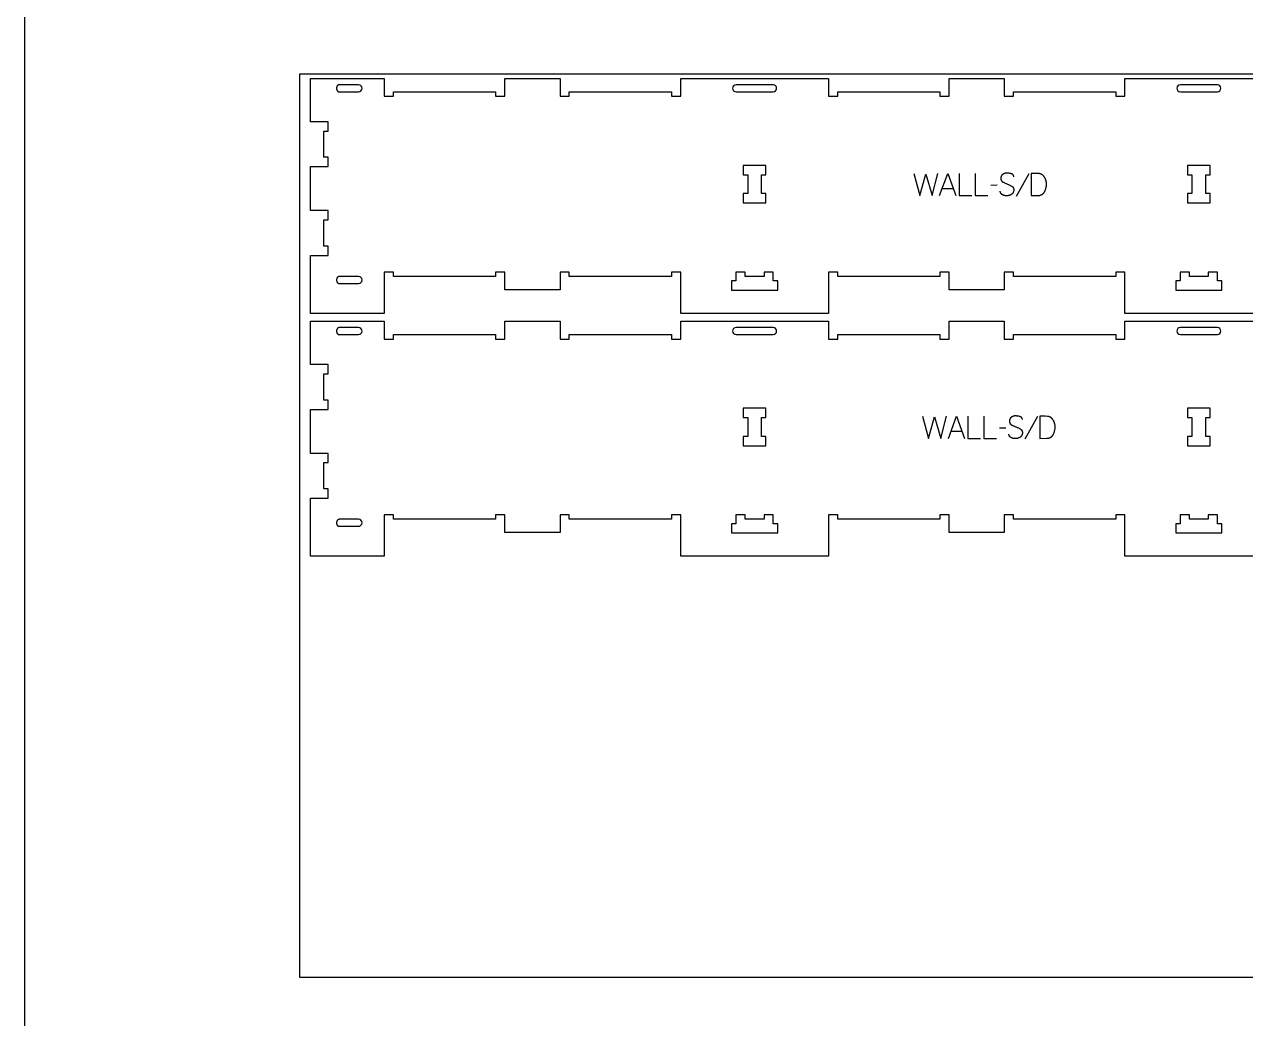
# Model space of a CAD drawing. Extents: x -40562 to -37379, y -10461 to -4867.
# Drawn here: x -40562 to -38913, y -8167 to -6824 of the extents above; entities that cross this region are included whole.
import ezdxf

# ---------------------------------------------------------------- set-up
doc = ezdxf.new("R2010")
doc.units = 0
for name, color, linetype in [('0_SHEET_SPRUCEPLY_2440X122', 1, 'CONTINUOUS'), ('1_ANYTOOL_1MMDEEP_LABELS_S', 2, 'CONTINUOUS'), ('3_ANYTOOL_CUTTHROUGH_INSID', 4, 'CONTINUOUS'), ('4_ANYTOOL_CUTTHROUGH_OUTSI', 5, 'CONTINUOUS'), ('DONOTCUT', 18, 'CONTINUOUS')]:
    doc.layers.add(name, color=color, linetype=linetype)

msp = doc.modelspace()

# ---------------------------------------------------------------- linework, layer by layer
at = {"layer": '0_SHEET_SPRUCEPLY_2440X122'}
msp.add_lwpolyline([(-40190.4, -6891.2), (-40190.4, -8111.2), (-37750.4, -8111.2), (-37750.4, -6891.2)], close=True, dxfattribs=at)
at = {"layer": '1_ANYTOOL_1MMDEEP_LABELS_S'}
for points in [[(-39360.7, -7025.4), (-39353, -7055.4), (-39344.5, -7026.3), (-39336, -7055.4), (-39328.5, -7025.4)], [(-39326, -7055.4), (-39315.1, -7025.4), (-39304, -7055.4)], [(-39299.7, -7025.4), (-39299.7, -7055.4), (-39282.6, -7055.4)], [(-39277.9, -7025.4), (-39277.9, -7055.4), (-39260.8, -7055.4)], [(-39225.9, -7030), (-39225.9, -7029.8), (-39225.9, -7029.7), (-39225.9, -7029.6), (-39225.9, -7029.5), (-39226, -7029.4), (-39226, -7029.4), (-39226, -7029.3), (-39226, -7029.2), (-39226, -7029.1), (-39226, -7029), (-39226, -7028.9), (-39226.1, -7028.8), (-39226.1, -7028.8), (-39226.1, -7028.7), (-39226.1, -7028.6), (-39226.2, -7028.5), (-39226.2, -7028.4), (-39226.2, -7028.4), (-39226.2, -7028.3), (-39226.3, -7028.2), (-39226.3, -7028.1), (-39226.3, -7028.1), (-39226.4, -7028), (-39226.4, -7027.9), (-39226.5, -7027.9), (-39226.5, -7027.8), (-39226.5, -7027.7), (-39226.6, -7027.7), (-39226.6, -7027.6), (-39226.7, -7027.5), (-39226.7, -7027.5), (-39226.8, -7027.4), (-39226.8, -7027.4), (-39226.9, -7027.3), (-39227, -7027.2), (-39227, -7027.2), (-39227.1, -7027.1), (-39227.1, -7027.1), (-39227.2, -7027), (-39227.3, -7027), (-39227.3, -7026.9), (-39227.4, -7026.9), (-39227.5, -7026.8), (-39227.5, -7026.8), (-39227.6, -7026.7), (-39227.7, -7026.7), (-39227.8, -7026.6), (-39227.8, -7026.6), (-39227.9, -7026.5), (-39228, -7026.5), (-39228.1, -7026.4), (-39228.3, -7026.4), (-39228.4, -7026.3), (-39228.6, -7026.2), (-39228.8, -7026.1), (-39229, -7026.1), (-39229.2, -7026), (-39230, -7025.8), (-39230.8, -7025.6), (-39231.6, -7025.4), (-39232.4, -7025.3), (-39232.7, -7025.2), (-39233.1, -7025.2), (-39233.5, -7025.2), (-39233.9, -7025.1), (-39234.2, -7025.1), (-39234.6, -7025.1), (-39235, -7025.1), (-39235.3, -7025.1), (-39235.5, -7025.1), (-39235.7, -7025.1), (-39235.9, -7025.1), (-39236.1, -7025.1), (-39236.3, -7025.1), (-39236.5, -7025.1), (-39236.6, -7025.1), (-39236.8, -7025.2), (-39237, -7025.2), (-39237.2, -7025.2), (-39237.4, -7025.3), (-39237.6, -7025.3), (-39237.7, -7025.4), (-39237.9, -7025.4), (-39238.1, -7025.5), (-39238.3, -7025.5), (-39238.4, -7025.6), (-39238.6, -7025.6), (-39238.8, -7025.7), (-39239, -7025.8), (-39239.1, -7025.8), (-39239.3, -7025.9), (-39239.5, -7026), (-39239.6, -7026.1), (-39239.8, -7026.2), (-39240, -7026.3), (-39240.1, -7026.4), (-39240.3, -7026.5), (-39240.4, -7026.6), (-39240.6, -7026.7), (-39240.8, -7026.8), (-39240.9, -7026.9), (-39241.1, -7027), (-39241.2, -7027.1), (-39241.4, -7027.2), (-39241.5, -7027.4), (-39241.6, -7027.5), (-39241.8, -7027.6), (-39241.9, -7027.8), (-39242, -7027.9), (-39242.1, -7028), (-39242.2, -7028.2), (-39242.3, -7028.3), (-39242.4, -7028.5), (-39242.5, -7028.6), (-39242.6, -7028.8), (-39242.7, -7028.9), (-39242.8, -7029.1), (-39242.9, -7029.3), (-39242.9, -7029.4), (-39243, -7029.6), (-39243.1, -7029.8), (-39243.1, -7029.9), (-39243.2, -7030.1), (-39243.2, -7030.3), (-39243.3, -7030.5), (-39243.3, -7030.7), (-39243.3, -7030.9), (-39243.3, -7031.1), (-39243.4, -7031.3), (-39243.4, -7031.5), (-39243.4, -7031.7), (-39243.4, -7031.9), (-39243.4, -7032.1), (-39243.4, -7032.3), (-39243.4, -7032.5), (-39243.4, -7032.7), (-39243.4, -7032.9), (-39243.3, -7033.1), (-39243.3, -7033.3), (-39243.3, -7033.5), (-39243.2, -7033.7), (-39243.2, -7033.9), (-39243.1, -7034.1), (-39243.1, -7034.3), (-39243, -7034.4), (-39243, -7034.5), (-39242.9, -7034.6), (-39242.9, -7034.7), (-39242.9, -7034.8), (-39242.8, -7034.8), (-39242.8, -7034.9), (-39242.7, -7035), (-39242.7, -7035.1), (-39242.7, -7035.2), (-39242.6, -7035.2), (-39242.6, -7035.3), (-39242.5, -7035.4), (-39242.5, -7035.5), (-39242.4, -7035.5), (-39242.4, -7035.6), (-39242.3, -7035.7), (-39242.2, -7035.8), (-39242.2, -7035.8), (-39242.1, -7035.9), (-39242.1, -7036), (-39242, -7036), (-39241.9, -7036.1), (-39241.9, -7036.2), (-39241.8, -7036.2), (-39241.7, -7036.4), (-39241.5, -7036.5), (-39241.4, -7036.6), (-39241.2, -7036.7), (-39241.1, -7036.8), (-39240.9, -7036.9), (-39240.8, -7037), (-39240.6, -7037.1), (-39239.9, -7037.5), (-39239.1, -7037.9), (-39238.4, -7038.3), (-39237.6, -7038.6), (-39236.8, -7039), (-39236, -7039.3), (-39235.2, -7039.6), (-39234.4, -7040), (-39233.6, -7040.3), (-39232.8, -7040.6), (-39232, -7040.9), (-39231.2, -7041.3), (-39230.5, -7041.7), (-39229.8, -7042.1), (-39229, -7042.5), (-39228.4, -7042.9), (-39228.2, -7043), (-39228, -7043.1), (-39227.9, -7043.2), (-39227.8, -7043.3), (-39227.7, -7043.4), (-39227.7, -7043.4), (-39227.6, -7043.5), (-39227.5, -7043.5), (-39227.5, -7043.6), (-39227.4, -7043.7), (-39227.3, -7043.7), (-39227.3, -7043.8), (-39227.2, -7043.9), (-39227.1, -7043.9), (-39227.1, -7044), (-39227, -7044.1), (-39227, -7044.2), (-39226.9, -7044.2), (-39226.9, -7044.3), (-39226.8, -7044.4), (-39226.8, -7044.5), (-39226.7, -7044.5), (-39226.7, -7044.6), (-39226.6, -7044.7), (-39226.6, -7044.8), (-39226.5, -7044.9), (-39226.5, -7044.9), (-39226.5, -7045), (-39226.4, -7045.1), (-39226.4, -7045.2), (-39226.3, -7045.3), (-39226.3, -7045.4), (-39226.3, -7045.5), (-39226.2, -7045.5), (-39226.2, -7045.6), (-39226.2, -7045.7), (-39226.2, -7045.8), (-39226.1, -7046), (-39226.1, -7046.2), (-39226, -7046.4), (-39226, -7046.6), (-39226, -7046.8), (-39226, -7047), (-39225.9, -7047.2), (-39225.9, -7047.4), (-39225.9, -7047.7), (-39225.9, -7047.9), (-39225.9, -7048.1), (-39226, -7048.3), (-39226, -7048.6), (-39226, -7048.8), (-39226, -7049), (-39226.1, -7049.2), (-39226.1, -7049.5), (-39226.2, -7049.7), (-39226.2, -7049.9), (-39226.3, -7050.1), (-39226.3, -7050.3), (-39226.4, -7050.5), (-39226.5, -7050.7), (-39226.6, -7050.9), (-39226.6, -7051), (-39226.7, -7051.2), (-39226.8, -7051.4), (-39226.9, -7051.6), (-39227, -7051.8), (-39227.1, -7051.9), (-39227.2, -7052.1), (-39227.3, -7052.2), (-39227.5, -7052.4), (-39227.6, -7052.6), (-39227.7, -7052.7), (-39227.9, -7052.9), (-39228, -7053), (-39228.1, -7053.1), (-39228.3, -7053.3), (-39228.5, -7053.4), (-39228.6, -7053.5), (-39228.8, -7053.6), (-39229, -7053.8), (-39229.1, -7053.9), (-39229.5, -7054.1), (-39229.9, -7054.3), (-39230.2, -7054.5), (-39230.6, -7054.7), (-39231, -7054.8), (-39231.4, -7055), (-39231.5, -7055.1), (-39231.7, -7055.1), (-39231.9, -7055.2), (-39232.1, -7055.3), (-39232.3, -7055.3), (-39232.5, -7055.4), (-39232.7, -7055.4), (-39232.9, -7055.5), (-39233.1, -7055.5), (-39233.3, -7055.5), (-39233.5, -7055.6), (-39233.7, -7055.6), (-39233.9, -7055.6), (-39234.1, -7055.7), (-39234.5, -7055.7), (-39234.9, -7055.7), (-39235.3, -7055.7), (-39235.7, -7055.7), (-39236.2, -7055.7), (-39236.6, -7055.7), (-39237, -7055.7), (-39237.3, -7055.6), (-39237.7, -7055.6), (-39238.1, -7055.5), (-39238.5, -7055.4), (-39238.9, -7055.3), (-39239.3, -7055.2), (-39239.6, -7055), (-39240, -7054.9), (-39240.3, -7054.7), (-39240.7, -7054.6), (-39241, -7054.4), (-39241.4, -7054.2), (-39241.6, -7054.1), (-39241.7, -7054), (-39241.9, -7053.9), (-39242, -7053.8), (-39242.2, -7053.7), (-39242.3, -7053.6), (-39242.5, -7053.4), (-39242.6, -7053.3), (-39242.7, -7053.2), (-39242.8, -7053.1), (-39243, -7052.9), (-39243.1, -7052.8), (-39243.1, -7052.7), (-39243.2, -7052.7), (-39243.2, -7052.6), (-39243.3, -7052.5), (-39243.3, -7052.5), (-39243.4, -7052.4), (-39243.4, -7052.3), (-39243.5, -7052.2), (-39243.5, -7052.2), (-39243.5, -7052.1), (-39243.6, -7052), (-39243.6, -7051.9), (-39243.6, -7051.9), (-39243.7, -7051.8), (-39243.7, -7051.7), (-39243.8, -7051.6), (-39243.8, -7051.6), (-39243.8, -7051.5), (-39243.8, -7051.4), (-39243.9, -7051.3), (-39243.9, -7051.2), (-39244, -7051), (-39244, -7050.8), (-39244, -7050.6), (-39244.1, -7050.5), (-39244.1, -7050.3), (-39244.1, -7050.1), (-39244.1, -7049.9), (-39244.1, -7049.7), (-39244.1, -7049.5)], [(-39205.6, -7025.9), (-39222.8, -7056.6)], [(-39248.2, -7041.5), (-39257, -7041.6)], [(-39322.5, -7045.8), (-39307.6, -7045.8)], [(-39349, -7353.4), (-39341.2, -7383.4), (-39332.8, -7354.3), (-39324.3, -7383.4), (-39316.8, -7353.4)], [(-39314.2, -7383.4), (-39303.4, -7353.4), (-39292.3, -7383.4)], [(-39288, -7353.4), (-39288, -7383.4), (-39270.9, -7383.4)], [(-39266.2, -7353.4), (-39266.2, -7383.4), (-39249.1, -7383.4)], [(-39214.2, -7358), (-39214.2, -7357.8), (-39214.2, -7357.7), (-39214.2, -7357.6), (-39214.2, -7357.5), (-39214.2, -7357.4), (-39214.3, -7357.4), (-39214.3, -7357.3), (-39214.3, -7357.2), (-39214.3, -7357.1), (-39214.3, -7357), (-39214.3, -7356.9), (-39214.4, -7356.8), (-39214.4, -7356.8), (-39214.4, -7356.7), (-39214.4, -7356.6), (-39214.5, -7356.5), (-39214.5, -7356.4), (-39214.5, -7356.4), (-39214.5, -7356.3), (-39214.6, -7356.2), (-39214.6, -7356.1), (-39214.6, -7356.1), (-39214.7, -7356), (-39214.7, -7355.9), (-39214.8, -7355.9), (-39214.8, -7355.8), (-39214.8, -7355.7), (-39214.9, -7355.7), (-39214.9, -7355.6), (-39215, -7355.5), (-39215, -7355.5), (-39215.1, -7355.4), (-39215.1, -7355.4), (-39215.2, -7355.3), (-39215.3, -7355.2), (-39215.3, -7355.2), (-39215.4, -7355.1), (-39215.4, -7355.1), (-39215.5, -7355), (-39215.6, -7355), (-39215.6, -7354.9), (-39215.7, -7354.9), (-39215.8, -7354.8), (-39215.8, -7354.8), (-39215.9, -7354.7), (-39216, -7354.7), (-39216.1, -7354.6), (-39216.1, -7354.6), (-39216.2, -7354.5), (-39216.3, -7354.5), (-39216.4, -7354.4), (-39216.6, -7354.4), (-39216.7, -7354.3), (-39216.9, -7354.2), (-39217.1, -7354.1), (-39217.3, -7354.1), (-39217.5, -7354), (-39218.3, -7353.8), (-39219.1, -7353.6), (-39219.9, -7353.4), (-39220.7, -7353.3), (-39221, -7353.2), (-39221.4, -7353.2), (-39221.8, -7353.2), (-39222.2, -7353.1), (-39222.5, -7353.1), (-39222.9, -7353.1), (-39223.2, -7353.1), (-39223.6, -7353.1), (-39223.8, -7353.1), (-39224, -7353.1), (-39224.2, -7353.1), (-39224.4, -7353.1), (-39224.6, -7353.1), (-39224.8, -7353.1), (-39224.9, -7353.1), (-39225.1, -7353.2), (-39225.3, -7353.2), (-39225.5, -7353.2), (-39225.7, -7353.3), (-39225.9, -7353.3), (-39226, -7353.4), (-39226.2, -7353.4), (-39226.4, -7353.5), (-39226.6, -7353.5), (-39226.7, -7353.6), (-39226.9, -7353.6), (-39227.1, -7353.7), (-39227.3, -7353.8), (-39227.4, -7353.8), (-39227.6, -7353.9), (-39227.8, -7354), (-39227.9, -7354.1), (-39228.1, -7354.2), (-39228.3, -7354.3), (-39228.4, -7354.4), (-39228.6, -7354.5), (-39228.7, -7354.6), (-39228.9, -7354.7), (-39229.1, -7354.8), (-39229.2, -7354.9), (-39229.4, -7355), (-39229.5, -7355.1), (-39229.7, -7355.2), (-39229.8, -7355.4), (-39229.9, -7355.5), (-39230.1, -7355.6), (-39230.2, -7355.8), (-39230.3, -7355.9), (-39230.4, -7356), (-39230.5, -7356.2), (-39230.6, -7356.3), (-39230.7, -7356.5), (-39230.8, -7356.6), (-39230.9, -7356.8), (-39231, -7356.9), (-39231.1, -7357.1), (-39231.2, -7357.3), (-39231.2, -7357.4), (-39231.3, -7357.6), (-39231.4, -7357.8), (-39231.4, -7357.9), (-39231.5, -7358.1), (-39231.5, -7358.3), (-39231.5, -7358.5), (-39231.6, -7358.7), (-39231.6, -7358.9), (-39231.6, -7359.1), (-39231.7, -7359.3), (-39231.7, -7359.5), (-39231.7, -7359.7), (-39231.7, -7359.9), (-39231.7, -7360.1), (-39231.7, -7360.3), (-39231.7, -7360.5), (-39231.7, -7360.7), (-39231.7, -7360.9), (-39231.6, -7361.1), (-39231.6, -7361.3), (-39231.6, -7361.5), (-39231.5, -7361.7), (-39231.5, -7361.9), (-39231.4, -7362.1), (-39231.4, -7362.3), (-39231.3, -7362.4), (-39231.3, -7362.5), (-39231.2, -7362.6), (-39231.2, -7362.7), (-39231.2, -7362.8), (-39231.1, -7362.8), (-39231.1, -7362.9), (-39231, -7363), (-39231, -7363.1), (-39231, -7363.2), (-39230.9, -7363.2), (-39230.9, -7363.3), (-39230.8, -7363.4), (-39230.8, -7363.5), (-39230.7, -7363.5), (-39230.7, -7363.6), (-39230.6, -7363.7), (-39230.5, -7363.8), (-39230.5, -7363.8), (-39230.4, -7363.9), (-39230.4, -7364), (-39230.3, -7364), (-39230.2, -7364.1), (-39230.2, -7364.2), (-39230.1, -7364.2), (-39230, -7364.4), (-39229.8, -7364.5), (-39229.7, -7364.6), (-39229.5, -7364.7), (-39229.4, -7364.8), (-39229.2, -7364.9), (-39229.1, -7365), (-39228.9, -7365.1), (-39228.2, -7365.5), (-39227.4, -7365.9), (-39226.7, -7366.3), (-39225.9, -7366.6), (-39225.1, -7367), (-39224.3, -7367.3), (-39223.5, -7367.6), (-39222.7, -7368), (-39221.9, -7368.3), (-39221.1, -7368.6), (-39220.3, -7368.9), (-39219.5, -7369.3), (-39218.8, -7369.7), (-39218.1, -7370.1), (-39217.3, -7370.5), (-39216.7, -7370.9), (-39216.5, -7371), (-39216.3, -7371.1), (-39216.2, -7371.2), (-39216.1, -7371.3), (-39216, -7371.4), (-39216, -7371.4), (-39215.9, -7371.5), (-39215.8, -7371.5), (-39215.8, -7371.6), (-39215.7, -7371.7), (-39215.6, -7371.7), (-39215.6, -7371.8), (-39215.5, -7371.9), (-39215.4, -7371.9), (-39215.4, -7372), (-39215.3, -7372.1), (-39215.3, -7372.2), (-39215.2, -7372.2), (-39215.2, -7372.3), (-39215.1, -7372.4), (-39215.1, -7372.5), (-39215, -7372.5), (-39215, -7372.6), (-39214.9, -7372.7), (-39214.9, -7372.8), (-39214.8, -7372.9), (-39214.8, -7372.9), (-39214.8, -7373), (-39214.7, -7373.1), (-39214.7, -7373.2), (-39214.6, -7373.3), (-39214.6, -7373.4), (-39214.6, -7373.5), (-39214.5, -7373.5), (-39214.5, -7373.6), (-39214.5, -7373.7), (-39214.5, -7373.8), (-39214.4, -7374), (-39214.4, -7374.2), (-39214.3, -7374.4), (-39214.3, -7374.6), (-39214.3, -7374.8), (-39214.3, -7375), (-39214.2, -7375.2), (-39214.2, -7375.4), (-39214.2, -7375.7), (-39214.2, -7375.9), (-39214.2, -7376.1), (-39214.3, -7376.3), (-39214.3, -7376.6), (-39214.3, -7376.8), (-39214.3, -7377), (-39214.4, -7377.2), (-39214.4, -7377.5), (-39214.5, -7377.7), (-39214.5, -7377.9), (-39214.6, -7378.1), (-39214.6, -7378.3), (-39214.7, -7378.5), (-39214.8, -7378.7), (-39214.8, -7378.9), (-39214.9, -7379), (-39215, -7379.2), (-39215.1, -7379.4), (-39215.2, -7379.6), (-39215.3, -7379.8), (-39215.4, -7379.9), (-39215.5, -7380.1), (-39215.6, -7380.2), (-39215.8, -7380.4), (-39215.9, -7380.6), (-39216, -7380.7), (-39216.2, -7380.9), (-39216.3, -7381), (-39216.4, -7381.1), (-39216.6, -7381.3), (-39216.8, -7381.4), (-39216.9, -7381.5), (-39217.1, -7381.6), (-39217.3, -7381.8), (-39217.4, -7381.9), (-39217.8, -7382.1), (-39218.2, -7382.3), (-39218.5, -7382.5), (-39218.9, -7382.7), (-39219.3, -7382.8), (-39219.7, -7383), (-39219.8, -7383.1), (-39220, -7383.1), (-39220.2, -7383.2), (-39220.4, -7383.3), (-39220.6, -7383.3), (-39220.8, -7383.4), (-39221, -7383.4), (-39221.2, -7383.5), (-39221.4, -7383.5), (-39221.6, -7383.5), (-39221.8, -7383.6), (-39222, -7383.6), (-39222.2, -7383.6), (-39222.4, -7383.7), (-39222.8, -7383.7), (-39223.2, -7383.7), (-39223.6, -7383.7), (-39224, -7383.7), (-39224.4, -7383.7), (-39224.9, -7383.7), (-39225.3, -7383.7), (-39225.6, -7383.6), (-39226, -7383.6), (-39226.4, -7383.5), (-39226.8, -7383.4), (-39227.2, -7383.3), (-39227.6, -7383.2), (-39227.9, -7383), (-39228.3, -7382.9), (-39228.6, -7382.7), (-39229, -7382.6), (-39229.3, -7382.4), (-39229.7, -7382.2), (-39229.9, -7382.1), (-39230, -7382), (-39230.2, -7381.9), (-39230.3, -7381.8), (-39230.5, -7381.7), (-39230.6, -7381.6), (-39230.8, -7381.4), (-39230.9, -7381.3), (-39231, -7381.2), (-39231.1, -7381.1), (-39231.3, -7380.9), (-39231.4, -7380.8), (-39231.4, -7380.7), (-39231.5, -7380.7), (-39231.5, -7380.6), (-39231.6, -7380.5), (-39231.6, -7380.5), (-39231.7, -7380.4), (-39231.7, -7380.3), (-39231.7, -7380.2), (-39231.8, -7380.2), (-39231.8, -7380.1), (-39231.9, -7380), (-39231.9, -7379.9), (-39231.9, -7379.9), (-39232, -7379.8), (-39232, -7379.7), (-39232, -7379.6), (-39232.1, -7379.6), (-39232.1, -7379.5), (-39232.1, -7379.4), (-39232.2, -7379.3), (-39232.2, -7379.2), (-39232.3, -7379), (-39232.3, -7378.8), (-39232.3, -7378.6), (-39232.4, -7378.5), (-39232.4, -7378.3), (-39232.4, -7378.1), (-39232.4, -7377.9), (-39232.4, -7377.7), (-39232.4, -7377.5)], [(-39193.9, -7353.9), (-39211.1, -7384.6)], [(-39236.5, -7369.5), (-39245.2, -7369.6)], [(-39310.8, -7373.8), (-39295.9, -7373.8)]]:
    msp.add_lwpolyline(points, dxfattribs=at)
for points in [[(-39202.2, -7025.4), (-39202.2, -7055.4), (-39193.7, -7055.3), (-39193.2, -7055.3), (-39192.8, -7055.3), (-39192.4, -7055.3), (-39192.1, -7055.2), (-39191.7, -7055.2), (-39191.3, -7055.1), (-39190.9, -7055.1), (-39190.6, -7055), (-39190.2, -7054.9), (-39189.9, -7054.8), (-39189.6, -7054.7), (-39189.2, -7054.6), (-39188.9, -7054.5), (-39188.8, -7054.4), (-39188.6, -7054.3), (-39188.5, -7054.2), (-39188.3, -7054.2), (-39188.2, -7054.1), (-39188, -7054), (-39187.9, -7053.9), (-39187.7, -7053.9), (-39187.6, -7053.8), (-39187.5, -7053.7), (-39187.3, -7053.6), (-39187.2, -7053.5), (-39187.1, -7053.4), (-39186.9, -7053.3), (-39186.8, -7053.2), (-39186.7, -7053.1), (-39186.5, -7053), (-39186.4, -7052.9), (-39186.3, -7052.8), (-39186.2, -7052.7), (-39186.1, -7052.6), (-39186, -7052.5), (-39185.8, -7052.3), (-39185.7, -7052.2), (-39185.6, -7052.1), (-39185.5, -7052), (-39185.4, -7051.9), (-39185.3, -7051.7), (-39185.2, -7051.6), (-39185.1, -7051.5), (-39185, -7051.3), (-39184.9, -7051.2), (-39184.7, -7050.9), (-39184.6, -7050.6), (-39184.4, -7050.3), (-39184.1, -7049.7), (-39183.8, -7049.1), (-39183.5, -7048.4), (-39183.2, -7047.8), (-39183, -7047.2), (-39182.8, -7046.5), (-39182.6, -7045.9), (-39182.4, -7045.2), (-39182.3, -7044.5), (-39182.1, -7043.9), (-39182, -7043.2), (-39181.9, -7042.5), (-39181.9, -7041.8), (-39181.8, -7041.1), (-39181.8, -7040.4), (-39181.8, -7039.7), (-39181.8, -7039.1), (-39181.8, -7038.5), (-39181.9, -7037.9), (-39181.9, -7037.4), (-39182, -7036.8), (-39182.1, -7036.5), (-39182.1, -7036.2), (-39182.2, -7035.9), (-39182.3, -7035.7), (-39182.3, -7035.4), (-39182.4, -7035.1), (-39182.5, -7034.8), (-39182.6, -7034.6), (-39182.7, -7034.3), (-39182.7, -7034), (-39182.8, -7033.8), (-39183, -7033.5), (-39183.1, -7033.2), (-39183.2, -7033), (-39183.4, -7032.4), (-39183.7, -7031.9), (-39184, -7031.4), (-39184.3, -7030.9), (-39184.5, -7030.6), (-39184.7, -7030.3), (-39184.9, -7030), (-39185.1, -7029.7), (-39185.3, -7029.5), (-39185.5, -7029.2), (-39185.7, -7028.9), (-39185.9, -7028.7), (-39186.1, -7028.5), (-39186.4, -7028.2), (-39186.6, -7028), (-39186.8, -7027.8), (-39187.1, -7027.6), (-39187.3, -7027.4), (-39187.5, -7027.3), (-39187.8, -7027.1), (-39188, -7026.9), (-39188.3, -7026.8), (-39188.5, -7026.7), (-39188.8, -7026.5), (-39189.1, -7026.4), (-39189.3, -7026.3), (-39189.6, -7026.2), (-39189.9, -7026.1), (-39190.1, -7026), (-39190.4, -7025.9), (-39190.7, -7025.9), (-39191, -7025.8), (-39191.3, -7025.8), (-39191.6, -7025.7), (-39191.9, -7025.7), (-39192.2, -7025.7), (-39194.6, -7025.6), (-39197.1, -7025.5), (-39199.6, -7025.4)], [(-39190.5, -7353.4), (-39190.5, -7383.4), (-39181.9, -7383.3), (-39181.5, -7383.3), (-39181.1, -7383.3), (-39180.7, -7383.3), (-39180.4, -7383.2), (-39180, -7383.2), (-39179.6, -7383.1), (-39179.2, -7383.1), (-39178.9, -7383), (-39178.5, -7382.9), (-39178.2, -7382.8), (-39177.9, -7382.7), (-39177.5, -7382.6), (-39177.2, -7382.5), (-39177.1, -7382.4), (-39176.9, -7382.3), (-39176.8, -7382.2), (-39176.6, -7382.2), (-39176.5, -7382.1), (-39176.3, -7382), (-39176.2, -7381.9), (-39176, -7381.9), (-39175.9, -7381.8), (-39175.7, -7381.7), (-39175.6, -7381.6), (-39175.5, -7381.5), (-39175.3, -7381.4), (-39175.2, -7381.3), (-39175.1, -7381.2), (-39175, -7381.1), (-39174.8, -7381), (-39174.7, -7380.9), (-39174.6, -7380.8), (-39174.5, -7380.7), (-39174.4, -7380.6), (-39174.2, -7380.5), (-39174.1, -7380.3), (-39174, -7380.2), (-39173.9, -7380.1), (-39173.8, -7380), (-39173.7, -7379.9), (-39173.6, -7379.7), (-39173.5, -7379.6), (-39173.4, -7379.5), (-39173.3, -7379.3), (-39173.2, -7379.2), (-39173, -7378.9), (-39172.9, -7378.6), (-39172.7, -7378.3), (-39172.4, -7377.7), (-39172.1, -7377.1), (-39171.8, -7376.4), (-39171.5, -7375.8), (-39171.3, -7375.2), (-39171.1, -7374.5), (-39170.9, -7373.9), (-39170.7, -7373.2), (-39170.6, -7372.5), (-39170.4, -7371.9), (-39170.3, -7371.2), (-39170.2, -7370.5), (-39170.2, -7369.8), (-39170.1, -7369.1), (-39170.1, -7368.4), (-39170.1, -7367.7), (-39170.1, -7367.1), (-39170.1, -7366.5), (-39170.2, -7365.9), (-39170.2, -7365.4), (-39170.3, -7364.8), (-39170.4, -7364.5), (-39170.4, -7364.2), (-39170.5, -7363.9), (-39170.6, -7363.7), (-39170.6, -7363.4), (-39170.7, -7363.1), (-39170.8, -7362.8), (-39170.9, -7362.6), (-39171, -7362.3), (-39171, -7362), (-39171.1, -7361.8), (-39171.3, -7361.5), (-39171.4, -7361.2), (-39171.5, -7361), (-39171.7, -7360.4), (-39172, -7359.9), (-39172.3, -7359.4), (-39172.6, -7358.9), (-39172.8, -7358.6), (-39173, -7358.3), (-39173.2, -7358), (-39173.4, -7357.7), (-39173.6, -7357.5), (-39173.8, -7357.2), (-39174, -7356.9), (-39174.2, -7356.7), (-39174.4, -7356.5), (-39174.7, -7356.2), (-39174.9, -7356), (-39175.1, -7355.8), (-39175.4, -7355.6), (-39175.6, -7355.4), (-39175.8, -7355.3), (-39176.1, -7355.1), (-39176.3, -7354.9), (-39176.6, -7354.8), (-39176.8, -7354.7), (-39177.1, -7354.5), (-39177.4, -7354.4), (-39177.6, -7354.3), (-39177.9, -7354.2), (-39178.2, -7354.1), (-39178.4, -7354), (-39178.7, -7353.9), (-39179, -7353.9), (-39179.3, -7353.8), (-39179.6, -7353.8), (-39179.9, -7353.7), (-39180.2, -7353.7), (-39180.5, -7353.7), (-39182.9, -7353.6), (-39185.4, -7353.5), (-39187.9, -7353.4)]]:
    msp.add_lwpolyline(points, close=True, dxfattribs=at)
at = {"layer": '3_ANYTOOL_CUTTHROUGH_INSID', "color": 4}
for points in [[(-40110.9, -6905.7), (-40136.7, -6905.7), (-40136.8, -6905.7), (-40136.8, -6905.7), (-40136.9, -6905.7), (-40137, -6905.7), (-40137.1, -6905.7), (-40137.2, -6905.8), (-40137.3, -6905.8), (-40137.4, -6905.8), (-40137.5, -6905.8), (-40137.6, -6905.9), (-40137.7, -6905.9), (-40137.8, -6905.9), (-40137.9, -6905.9), (-40138, -6906), (-40138.1, -6906), (-40138.2, -6906.1), (-40138.3, -6906.1), (-40138.4, -6906.2), (-40138.5, -6906.2), (-40138.6, -6906.3), (-40138.7, -6906.3), (-40138.8, -6906.4), (-40138.8, -6906.5), (-40138.9, -6906.5), (-40139, -6906.6), (-40139.1, -6906.7), (-40139.2, -6906.7), (-40139.3, -6906.8), (-40139.3, -6906.9), (-40139.4, -6907), (-40139.5, -6907.1), (-40139.6, -6907.2), (-40139.6, -6907.2), (-40139.7, -6907.3), (-40139.8, -6907.4), (-40139.8, -6907.5), (-40139.9, -6907.6), (-40139.9, -6907.7), (-40140, -6907.8), (-40140.1, -6907.9), (-40140.1, -6908), (-40140.2, -6908.1), (-40140.2, -6908.2), (-40140.2, -6908.3), (-40140.3, -6908.4), (-40140.3, -6908.5), (-40140.4, -6908.6), (-40140.4, -6908.7), (-40140.4, -6908.9), (-40140.5, -6909), (-40140.5, -6909.1), (-40140.5, -6909.2), (-40140.5, -6909.3), (-40140.6, -6909.4), (-40140.6, -6909.5), (-40140.6, -6909.6), (-40140.6, -6909.7), (-40140.6, -6909.8), (-40140.6, -6909.9), (-40140.6, -6910), (-40140.7, -6910.1), (-40140.7, -6910.3), (-40140.7, -6910.4), (-40140.7, -6910.5), (-40140.7, -6910.6), (-40140.7, -6910.7), (-40140.7, -6910.8), (-40140.6, -6910.9), (-40140.6, -6911), (-40140.6, -6911.1), (-40140.6, -6911.2), (-40140.6, -6911.3), (-40140.6, -6911.4), (-40140.6, -6911.5), (-40140.5, -6911.6), (-40140.5, -6911.8), (-40140.5, -6911.9), (-40140.5, -6912), (-40140.4, -6912.1), (-40140.4, -6912.2), (-40140.4, -6912.3), (-40140.3, -6912.4), (-40140.3, -6912.5), (-40140.2, -6912.6), (-40140.2, -6912.7), (-40140.2, -6912.8), (-40140.1, -6912.9), (-40140.1, -6913), (-40140, -6913.1), (-40139.9, -6913.2), (-40139.9, -6913.3), (-40139.8, -6913.4), (-40139.8, -6913.5), (-40139.7, -6913.6), (-40139.6, -6913.7), (-40139.6, -6913.8), (-40139.5, -6913.9), (-40139.4, -6913.9), (-40139.3, -6914), (-40139.3, -6914.1), (-40139.2, -6914.2), (-40139.1, -6914.3), (-40139, -6914.3), (-40138.9, -6914.4), (-40138.8, -6914.5), (-40138.8, -6914.5), (-40138.7, -6914.6), (-40138.6, -6914.7), (-40138.5, -6914.7), (-40138.4, -6914.8), (-40138.3, -6914.8), (-40138.2, -6914.9), (-40138.1, -6914.9), (-40138, -6914.9), (-40137.9, -6915), (-40137.8, -6915), (-40137.7, -6915.1), (-40137.6, -6915.1), (-40137.5, -6915.1), (-40137.4, -6915.1), (-40137.3, -6915.2), (-40137.2, -6915.2), (-40137.1, -6915.2), (-40137, -6915.2), (-40136.9, -6915.2), (-40136.8, -6915.2), (-40136.8, -6915.2), (-40136.7, -6915.2), (-40110.9, -6915.2, 1)], [(-39550.9, -6905.7), (-39600.9, -6905.7, 1), (-39600.9, -6915.2), (-39550.9, -6915.2, 1)], [(-38950.9, -6905.7), (-39000.9, -6905.7, 1), (-39000.9, -6915.2), (-38950.9, -6915.2, 1)], [(-40110.9, -7174.2, 1), (-40110.9, -7164.7), (-40136.7, -7164.7), (-40136.8, -7164.7), (-40136.8, -7164.7), (-40136.9, -7164.7), (-40137, -7164.7), (-40137.1, -7164.7), (-40137.2, -7164.8), (-40137.3, -7164.8), (-40137.4, -7164.8), (-40137.5, -7164.8), (-40137.6, -7164.9), (-40137.7, -7164.9), (-40137.8, -7164.9), (-40137.9, -7164.9), (-40138, -7165), (-40138.1, -7165), (-40138.2, -7165.1), (-40138.3, -7165.1), (-40138.4, -7165.2), (-40138.5, -7165.2), (-40138.6, -7165.3), (-40138.7, -7165.3), (-40138.8, -7165.4), (-40138.8, -7165.5), (-40138.9, -7165.5), (-40139, -7165.6), (-40139.1, -7165.7), (-40139.2, -7165.7), (-40139.3, -7165.8), (-40139.3, -7165.9), (-40139.4, -7166), (-40139.5, -7166.1), (-40139.6, -7166.2), (-40139.6, -7166.2), (-40139.7, -7166.3), (-40139.8, -7166.4), (-40139.8, -7166.5), (-40139.9, -7166.6), (-40139.9, -7166.7), (-40140, -7166.8), (-40140.1, -7166.9), (-40140.1, -7167), (-40140.2, -7167.1), (-40140.2, -7167.2), (-40140.2, -7167.3), (-40140.3, -7167.4), (-40140.3, -7167.5), (-40140.4, -7167.6), (-40140.4, -7167.7), (-40140.4, -7167.9), (-40140.5, -7168), (-40140.5, -7168.1), (-40140.5, -7168.2), (-40140.5, -7168.3), (-40140.6, -7168.4), (-40140.6, -7168.5), (-40140.6, -7168.6), (-40140.6, -7168.7), (-40140.6, -7168.8), (-40140.6, -7168.9), (-40140.6, -7169), (-40140.7, -7169.1), (-40140.7, -7169.3), (-40140.7, -7169.4), (-40140.7, -7169.5), (-40140.7, -7169.6), (-40140.7, -7169.7), (-40140.7, -7169.8), (-40140.6, -7169.9), (-40140.6, -7170), (-40140.6, -7170.1), (-40140.6, -7170.2), (-40140.6, -7170.3), (-40140.6, -7170.4), (-40140.6, -7170.5), (-40140.5, -7170.6), (-40140.5, -7170.8), (-40140.5, -7170.9), (-40140.5, -7171), (-40140.4, -7171.1), (-40140.4, -7171.2), (-40140.4, -7171.3), (-40140.3, -7171.4), (-40140.3, -7171.5), (-40140.2, -7171.6), (-40140.2, -7171.7), (-40140.2, -7171.8), (-40140.1, -7171.9), (-40140.1, -7172), (-40140, -7172.1), (-40139.9, -7172.2), (-40139.9, -7172.3), (-40139.8, -7172.4), (-40139.8, -7172.5), (-40139.7, -7172.6), (-40139.6, -7172.7), (-40139.6, -7172.8), (-40139.5, -7172.9), (-40139.4, -7172.9), (-40139.3, -7173), (-40139.3, -7173.1), (-40139.2, -7173.2), (-40139.1, -7173.3), (-40139, -7173.3), (-40138.9, -7173.4), (-40138.8, -7173.5), (-40138.8, -7173.5), (-40138.7, -7173.6), (-40138.6, -7173.7), (-40138.5, -7173.7), (-40138.4, -7173.8), (-40138.3, -7173.8), (-40138.2, -7173.9), (-40138.1, -7173.9), (-40138, -7173.9), (-40137.9, -7174), (-40137.8, -7174), (-40137.7, -7174.1), (-40137.6, -7174.1), (-40137.5, -7174.1), (-40137.4, -7174.1), (-40137.3, -7174.2), (-40137.2, -7174.2), (-40137.1, -7174.2), (-40137, -7174.2), (-40136.9, -7174.2), (-40136.8, -7174.2), (-40136.8, -7174.2), (-40136.7, -7174.2)], [(-40110.9, -7233.7), (-40136.7, -7233.7), (-40136.8, -7233.7), (-40136.8, -7233.7), (-40136.9, -7233.7), (-40137, -7233.7), (-40137.1, -7233.7), (-40137.2, -7233.8), (-40137.3, -7233.8), (-40137.4, -7233.8), (-40137.5, -7233.8), (-40137.6, -7233.9), (-40137.7, -7233.9), (-40137.8, -7233.9), (-40137.9, -7233.9), (-40138, -7234), (-40138.1, -7234), (-40138.2, -7234.1), (-40138.3, -7234.1), (-40138.4, -7234.2), (-40138.5, -7234.2), (-40138.6, -7234.3), (-40138.7, -7234.3), (-40138.8, -7234.4), (-40138.8, -7234.5), (-40138.9, -7234.5), (-40139, -7234.6), (-40139.1, -7234.7), (-40139.2, -7234.7), (-40139.3, -7234.8), (-40139.3, -7234.9), (-40139.4, -7235), (-40139.5, -7235.1), (-40139.6, -7235.2), (-40139.6, -7235.2), (-40139.7, -7235.3), (-40139.8, -7235.4), (-40139.8, -7235.5), (-40139.9, -7235.6), (-40139.9, -7235.7), (-40140, -7235.8), (-40140.1, -7235.9), (-40140.1, -7236), (-40140.2, -7236.1), (-40140.2, -7236.2), (-40140.2, -7236.3), (-40140.3, -7236.4), (-40140.3, -7236.5), (-40140.4, -7236.6), (-40140.4, -7236.7), (-40140.4, -7236.9), (-40140.5, -7237), (-40140.5, -7237.1), (-40140.5, -7237.2), (-40140.5, -7237.3), (-40140.6, -7237.4), (-40140.6, -7237.5), (-40140.6, -7237.6), (-40140.6, -7237.7), (-40140.6, -7237.8), (-40140.6, -7237.9), (-40140.6, -7238), (-40140.7, -7238.1), (-40140.7, -7238.3), (-40140.7, -7238.4), (-40140.7, -7238.5), (-40140.7, -7238.6), (-40140.7, -7238.7), (-40140.7, -7238.8), (-40140.6, -7238.9), (-40140.6, -7239), (-40140.6, -7239.1), (-40140.6, -7239.2), (-40140.6, -7239.3), (-40140.6, -7239.4), (-40140.6, -7239.5), (-40140.5, -7239.6), (-40140.5, -7239.8), (-40140.5, -7239.9), (-40140.5, -7240), (-40140.4, -7240.1), (-40140.4, -7240.2), (-40140.4, -7240.3), (-40140.3, -7240.4), (-40140.3, -7240.5), (-40140.2, -7240.6), (-40140.2, -7240.7), (-40140.2, -7240.8), (-40140.1, -7240.9), (-40140.1, -7241), (-40140, -7241.1), (-40139.9, -7241.2), (-40139.9, -7241.3), (-40139.8, -7241.4), (-40139.8, -7241.5), (-40139.7, -7241.6), (-40139.6, -7241.7), (-40139.6, -7241.8), (-40139.5, -7241.9), (-40139.4, -7241.9), (-40139.3, -7242), (-40139.3, -7242.1), (-40139.2, -7242.2), (-40139.1, -7242.3), (-40139, -7242.3), (-40138.9, -7242.4), (-40138.8, -7242.5), (-40138.8, -7242.5), (-40138.7, -7242.6), (-40138.6, -7242.7), (-40138.5, -7242.7), (-40138.4, -7242.8), (-40138.3, -7242.8), (-40138.2, -7242.9), (-40138.1, -7242.9), (-40138, -7242.9), (-40137.9, -7243), (-40137.8, -7243), (-40137.7, -7243.1), (-40137.6, -7243.1), (-40137.5, -7243.1), (-40137.4, -7243.1), (-40137.3, -7243.2), (-40137.2, -7243.2), (-40137.1, -7243.2), (-40137, -7243.2), (-40136.9, -7243.2), (-40136.8, -7243.2), (-40136.8, -7243.2), (-40136.7, -7243.2), (-40110.9, -7243.2, 1)], [(-39550.9, -7233.7), (-39600.9, -7233.7, 1), (-39600.9, -7243.2), (-39550.9, -7243.2, 1)], [(-38950.9, -7233.7), (-39000.9, -7233.7, 1), (-39000.9, -7243.2), (-38950.9, -7243.2, 1)], [(-40110.9, -7502.2, 1), (-40110.9, -7492.7), (-40136.7, -7492.7), (-40136.8, -7492.7), (-40136.8, -7492.7), (-40136.9, -7492.7), (-40137, -7492.7), (-40137.1, -7492.7), (-40137.2, -7492.8), (-40137.3, -7492.8), (-40137.4, -7492.8), (-40137.5, -7492.8), (-40137.6, -7492.9), (-40137.7, -7492.9), (-40137.8, -7492.9), (-40137.9, -7492.9), (-40138, -7493), (-40138.1, -7493), (-40138.2, -7493.1), (-40138.3, -7493.1), (-40138.4, -7493.2), (-40138.5, -7493.2), (-40138.6, -7493.3), (-40138.7, -7493.3), (-40138.8, -7493.4), (-40138.8, -7493.5), (-40138.9, -7493.5), (-40139, -7493.6), (-40139.1, -7493.7), (-40139.2, -7493.7), (-40139.3, -7493.8), (-40139.3, -7493.9), (-40139.4, -7494), (-40139.5, -7494.1), (-40139.6, -7494.2), (-40139.6, -7494.2), (-40139.7, -7494.3), (-40139.8, -7494.4), (-40139.8, -7494.5), (-40139.9, -7494.6), (-40139.9, -7494.7), (-40140, -7494.8), (-40140.1, -7494.9), (-40140.1, -7495), (-40140.2, -7495.1), (-40140.2, -7495.2), (-40140.2, -7495.3), (-40140.3, -7495.4), (-40140.3, -7495.5), (-40140.4, -7495.6), (-40140.4, -7495.7), (-40140.4, -7495.9), (-40140.5, -7496), (-40140.5, -7496.1), (-40140.5, -7496.2), (-40140.5, -7496.3), (-40140.6, -7496.4), (-40140.6, -7496.5), (-40140.6, -7496.6), (-40140.6, -7496.7), (-40140.6, -7496.8), (-40140.6, -7496.9), (-40140.6, -7497), (-40140.7, -7497.1), (-40140.7, -7497.3), (-40140.7, -7497.4), (-40140.7, -7497.5), (-40140.7, -7497.6), (-40140.7, -7497.7), (-40140.7, -7497.8), (-40140.6, -7497.9), (-40140.6, -7498), (-40140.6, -7498.1), (-40140.6, -7498.2), (-40140.6, -7498.3), (-40140.6, -7498.4), (-40140.6, -7498.5), (-40140.5, -7498.6), (-40140.5, -7498.8), (-40140.5, -7498.9), (-40140.5, -7499), (-40140.4, -7499.1), (-40140.4, -7499.2), (-40140.4, -7499.3), (-40140.3, -7499.4), (-40140.3, -7499.5), (-40140.2, -7499.6), (-40140.2, -7499.7), (-40140.2, -7499.8), (-40140.1, -7499.9), (-40140.1, -7500), (-40140, -7500.1), (-40139.9, -7500.2), (-40139.9, -7500.3), (-40139.8, -7500.4), (-40139.8, -7500.5), (-40139.7, -7500.6), (-40139.6, -7500.7), (-40139.6, -7500.8), (-40139.5, -7500.9), (-40139.4, -7500.9), (-40139.3, -7501), (-40139.3, -7501.1), (-40139.2, -7501.2), (-40139.1, -7501.3), (-40139, -7501.3), (-40138.9, -7501.4), (-40138.8, -7501.5), (-40138.8, -7501.5), (-40138.7, -7501.6), (-40138.6, -7501.7), (-40138.5, -7501.7), (-40138.4, -7501.8), (-40138.3, -7501.8), (-40138.2, -7501.9), (-40138.1, -7501.9), (-40138, -7501.9), (-40137.9, -7502), (-40137.8, -7502), (-40137.7, -7502.1), (-40137.6, -7502.1), (-40137.5, -7502.1), (-40137.4, -7502.1), (-40137.3, -7502.2), (-40137.2, -7502.2), (-40137.1, -7502.2), (-40137, -7502.2), (-40136.9, -7502.2), (-40136.8, -7502.2), (-40136.8, -7502.2), (-40136.7, -7502.2)]]:
    msp.add_lwpolyline(points, format="xyb", close=True, dxfattribs=at)
for points in [[(-39566.7, -7052.8), (-39566.7, -7027.3), (-39560.7, -7027.3), (-39560.7, -7014.8), (-39591.2, -7014.8), (-39591.2, -7027.3), (-39585.2, -7027.3), (-39585.2, -7052.8), (-39591.2, -7052.8), (-39591.2, -7065.3), (-39560.7, -7065.3), (-39560.7, -7052.8)], [(-38966.7, -7052.8), (-38966.7, -7027.3), (-38960.7, -7027.3), (-38960.7, -7014.8), (-38991.2, -7014.8), (-38991.2, -7027.3), (-38985.2, -7027.3), (-38985.2, -7052.8), (-38991.2, -7052.8), (-38991.2, -7065.3), (-38960.7, -7065.3), (-38960.7, -7052.8)], [(-39588.7, -7164.7), (-39588.7, -7158.7), (-39601.2, -7158.7), (-39601.2, -7170.7), (-39607.2, -7170.7), (-39607.2, -7183.2), (-39544.7, -7183.2), (-39544.7, -7170.7), (-39550.7, -7170.7), (-39550.7, -7158.7), (-39563.2, -7158.7), (-39563.2, -7164.7)], [(-38988.7, -7164.7), (-38988.7, -7158.7), (-39001.2, -7158.7), (-39001.2, -7170.7), (-39007.2, -7170.7), (-39007.2, -7183.2), (-38944.7, -7183.2), (-38944.7, -7170.7), (-38950.7, -7170.7), (-38950.7, -7158.7), (-38963.2, -7158.7), (-38963.2, -7164.7)], [(-39566.7, -7380.8), (-39566.7, -7355.3), (-39560.7, -7355.3), (-39560.7, -7342.8), (-39591.2, -7342.8), (-39591.2, -7355.3), (-39585.2, -7355.3), (-39585.2, -7380.8), (-39591.2, -7380.8), (-39591.2, -7393.3), (-39560.7, -7393.3), (-39560.7, -7380.8)], [(-38966.7, -7380.8), (-38966.7, -7355.3), (-38960.7, -7355.3), (-38960.7, -7342.8), (-38991.2, -7342.8), (-38991.2, -7355.3), (-38985.2, -7355.3), (-38985.2, -7380.8), (-38991.2, -7380.8), (-38991.2, -7393.3), (-38960.7, -7393.3), (-38960.7, -7380.8)], [(-39588.7, -7492.7), (-39588.7, -7486.7), (-39601.2, -7486.7), (-39601.2, -7498.7), (-39607.2, -7498.7), (-39607.2, -7511.2), (-39544.7, -7511.2), (-39544.7, -7498.7), (-39550.7, -7498.7), (-39550.7, -7486.7), (-39563.2, -7486.7), (-39563.2, -7492.7)], [(-38988.7, -7492.7), (-38988.7, -7486.7), (-39001.2, -7486.7), (-39001.2, -7498.7), (-39007.2, -7498.7), (-39007.2, -7511.2), (-38944.7, -7511.2), (-38944.7, -7498.7), (-38950.7, -7498.7), (-38950.7, -7486.7), (-38963.2, -7486.7), (-38963.2, -7492.7)]]:
    msp.add_lwpolyline(points, close=True, dxfattribs=at)
at = {"layer": '4_ANYTOOL_CUTTHROUGH_OUTSI', "color": 5}
for points in [[(-38876.2, -7214.7), (-39075.7, -7214.7), (-39075.7, -7158.7), (-39088.2, -7158.7), (-39088.2, -7164.7), (-39226.2, -7164.7), (-39226.2, -7158.7), (-39238.7, -7158.7), (-39238.7, -7182.7), (-39313.2, -7182.7), (-39313.2, -7158.7), (-39325.7, -7158.7), (-39325.7, -7164.7), (-39463.7, -7164.7), (-39463.7, -7158.7), (-39476.2, -7158.7), (-39476.2, -7214.7), (-39675.7, -7214.7), (-39675.7, -7158.7), (-39688.2, -7158.7), (-39688.2, -7164.7), (-39826.2, -7164.7), (-39826.2, -7158.7), (-39838.7, -7158.7), (-39838.7, -7182.7), (-39913.2, -7182.7), (-39913.2, -7158.7), (-39925.7, -7158.7), (-39925.7, -7164.7), (-40063.7, -7164.7), (-40063.7, -7158.7), (-40076.2, -7158.7), (-40076.2, -7214.7), (-40175.7, -7214.7), (-40175.7, -7195), (-40175.7, -7183), (-40175.7, -7136.2), (-40151.7, -7136.2), (-40151.7, -7123.7), (-40157.7, -7123.7), (-40157.7, -7088.2), (-40151.7, -7088.2), (-40151.7, -7075.7), (-40175.7, -7075.7), (-40175.7, -7016.2), (-40151.7, -7016.2), (-40151.7, -7003.7), (-40157.7, -7003.7), (-40157.7, -6968.2), (-40151.7, -6968.2), (-40151.7, -6955.7), (-40175.7, -6955.7), (-40175.7, -6897.2), (-40076.2, -6897.2), (-40076.2, -6921.2), (-40063.7, -6921.2), (-40063.7, -6915.2), (-39925.7, -6915.2), (-39925.7, -6921.2), (-39913.2, -6921.2), (-39913.2, -6897.2), (-39838.7, -6897.2), (-39838.7, -6921.2), (-39826.2, -6921.2), (-39826.2, -6915.2), (-39688.2, -6915.2), (-39688.2, -6921.2), (-39675.7, -6921.2), (-39675.7, -6897.2), (-39476.2, -6897.2), (-39476.2, -6921.2), (-39463.7, -6921.2), (-39463.7, -6915.2), (-39325.7, -6915.2), (-39325.7, -6921.2), (-39313.2, -6921.2), (-39313.2, -6897.2), (-39238.7, -6897.2), (-39238.7, -6921.2), (-39226.2, -6921.2), (-39226.2, -6915.2), (-39088.2, -6915.2), (-39088.2, -6921.2), (-39075.7, -6921.2), (-39075.7, -6897.2), (-38876.2, -6897.2)], [(-38876.2, -7542.7), (-39075.7, -7542.7), (-39075.7, -7486.7), (-39088.2, -7486.7), (-39088.2, -7492.7), (-39226.2, -7492.7), (-39226.2, -7486.7), (-39238.7, -7486.7), (-39238.7, -7510.7), (-39313.2, -7510.7), (-39313.2, -7486.7), (-39325.7, -7486.7), (-39325.7, -7492.7), (-39463.7, -7492.7), (-39463.7, -7486.7), (-39476.2, -7486.7), (-39476.2, -7542.7), (-39675.7, -7542.7), (-39675.7, -7486.7), (-39688.2, -7486.7), (-39688.2, -7492.7), (-39826.2, -7492.7), (-39826.2, -7486.7), (-39838.7, -7486.7), (-39838.7, -7510.7), (-39913.2, -7510.7), (-39913.2, -7486.7), (-39925.7, -7486.7), (-39925.7, -7492.7), (-40063.7, -7492.7), (-40063.7, -7486.7), (-40076.2, -7486.7), (-40076.2, -7542.7), (-40175.7, -7542.7), (-40175.7, -7523), (-40175.7, -7511), (-40175.7, -7464.2), (-40151.7, -7464.2), (-40151.7, -7451.7), (-40157.7, -7451.7), (-40157.7, -7416.2), (-40151.7, -7416.2), (-40151.7, -7403.7), (-40175.7, -7403.7), (-40175.7, -7344.2), (-40151.7, -7344.2), (-40151.7, -7331.7), (-40157.7, -7331.7), (-40157.7, -7296.2), (-40151.7, -7296.2), (-40151.7, -7283.7), (-40175.7, -7283.7), (-40175.7, -7225.2), (-40076.2, -7225.2), (-40076.2, -7249.2), (-40063.7, -7249.2), (-40063.7, -7243.2), (-39925.7, -7243.2), (-39925.7, -7249.2), (-39913.2, -7249.2), (-39913.2, -7225.2), (-39838.7, -7225.2), (-39838.7, -7249.2), (-39826.2, -7249.2), (-39826.2, -7243.2), (-39688.2, -7243.2), (-39688.2, -7249.2), (-39675.7, -7249.2), (-39675.7, -7225.2), (-39476.2, -7225.2), (-39476.2, -7249.2), (-39463.7, -7249.2), (-39463.7, -7243.2), (-39325.7, -7243.2), (-39325.7, -7249.2), (-39313.2, -7249.2), (-39313.2, -7225.2), (-39238.7, -7225.2), (-39238.7, -7249.2), (-39226.2, -7249.2), (-39226.2, -7243.2), (-39088.2, -7243.2), (-39088.2, -7249.2), (-39075.7, -7249.2), (-39075.7, -7225.2), (-38876.2, -7225.2)]]:
    msp.add_lwpolyline(points, dxfattribs=at)
at = {"layer": 'DONOTCUT'}
msp.add_lwpolyline([(-40562.1, -10460.6), (-37378.7, -10460.6), (-37378.7, -4867.2), (-40562.1, -4867.2)], close=True, dxfattribs=at)

doc.saveas('drawing.dxf')
